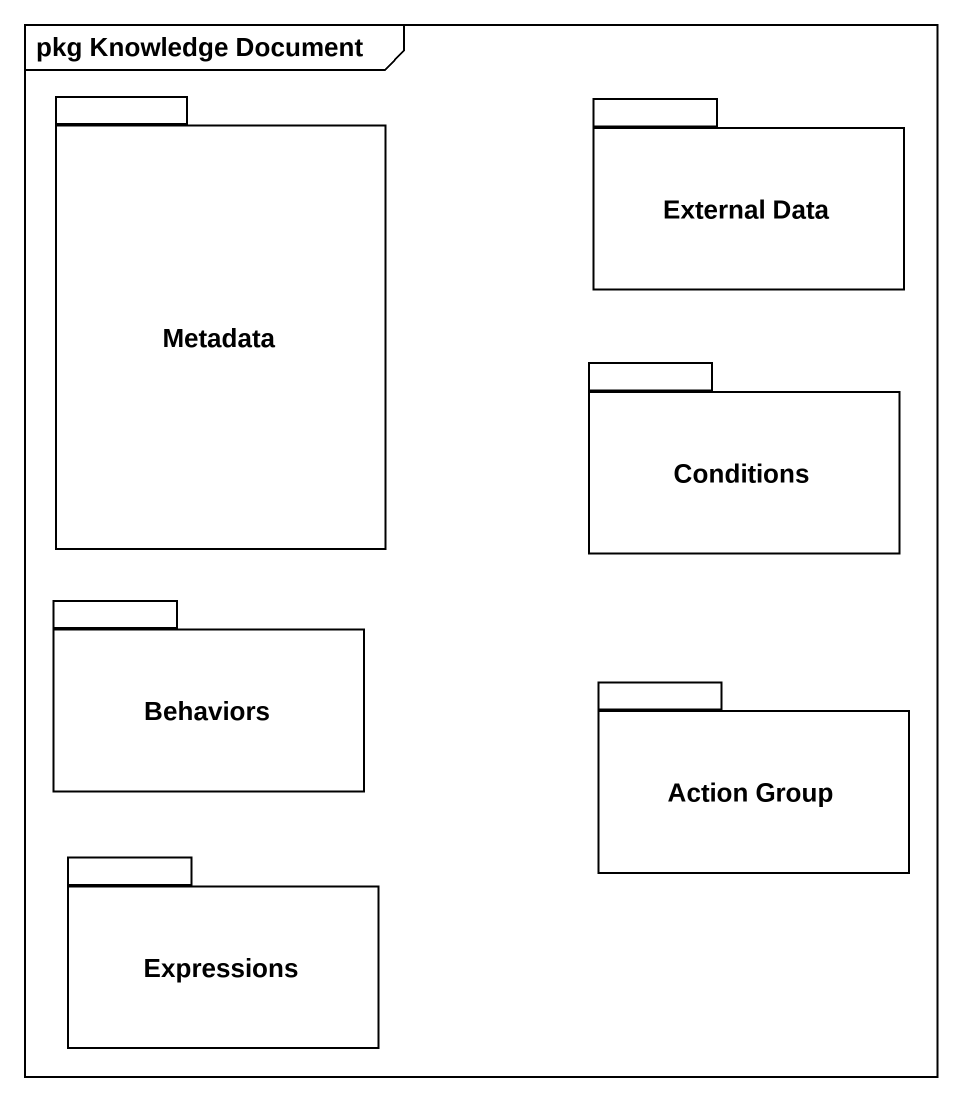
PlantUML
@startuml
mainframe pkg Knowledge Document
package Metadata {
}
package "External Data" as External_Data {
}
package Conditions {
}
package Behaviors {
}
package "Action Group" as Action_Group {
}
package Expressions {
}
@enduml
